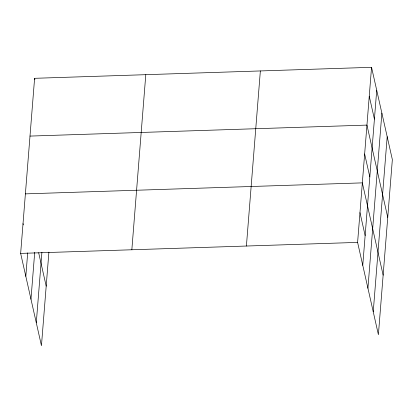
<?xml version="1.0" encoding="UTF-8"?>
<svg xmlns="http://www.w3.org/2000/svg" width="413" height="413" viewBox="0 0 413 413"><rect width="100%" height="100%" fill="white"/><g stroke="black" fill="none" stroke-linecap="round" stroke-linejoin="round"><path stroke-width="0.62" d="M48.904 252.131L41.45 345.686L20.65 253.401L34.604 78.31L371.55 67.314L392.35 159.599L378.396 334.69L357.601 242.4L371.55 67.314M25.818 276.323L27.681 252.895M30.975 299.213L34.707 252.348M36.287 322.801L41.904 252.353M131.845 249.772L145.794 74.681M246.406 246.029L260.36 70.943M362.764 265.327L376.718 90.235M367.926 288.217L381.875 113.126M373.238 311.8L387.193 136.708M29.999 136.089L366.945 125.093L387.745 217.377M25.394 193.873L362.346 182.871L383.14 275.156M20.65 253.401L357.601 242.4M369.248 96.203L374.415 119.125M364.648 153.982L369.811 176.903M359.971 212.638L365.138 235.56M34.604 78.31L34.883 79.549M38.657 252.72L46.194 286.157M23.02 223.634L23.304 224.873"/></g></svg>
